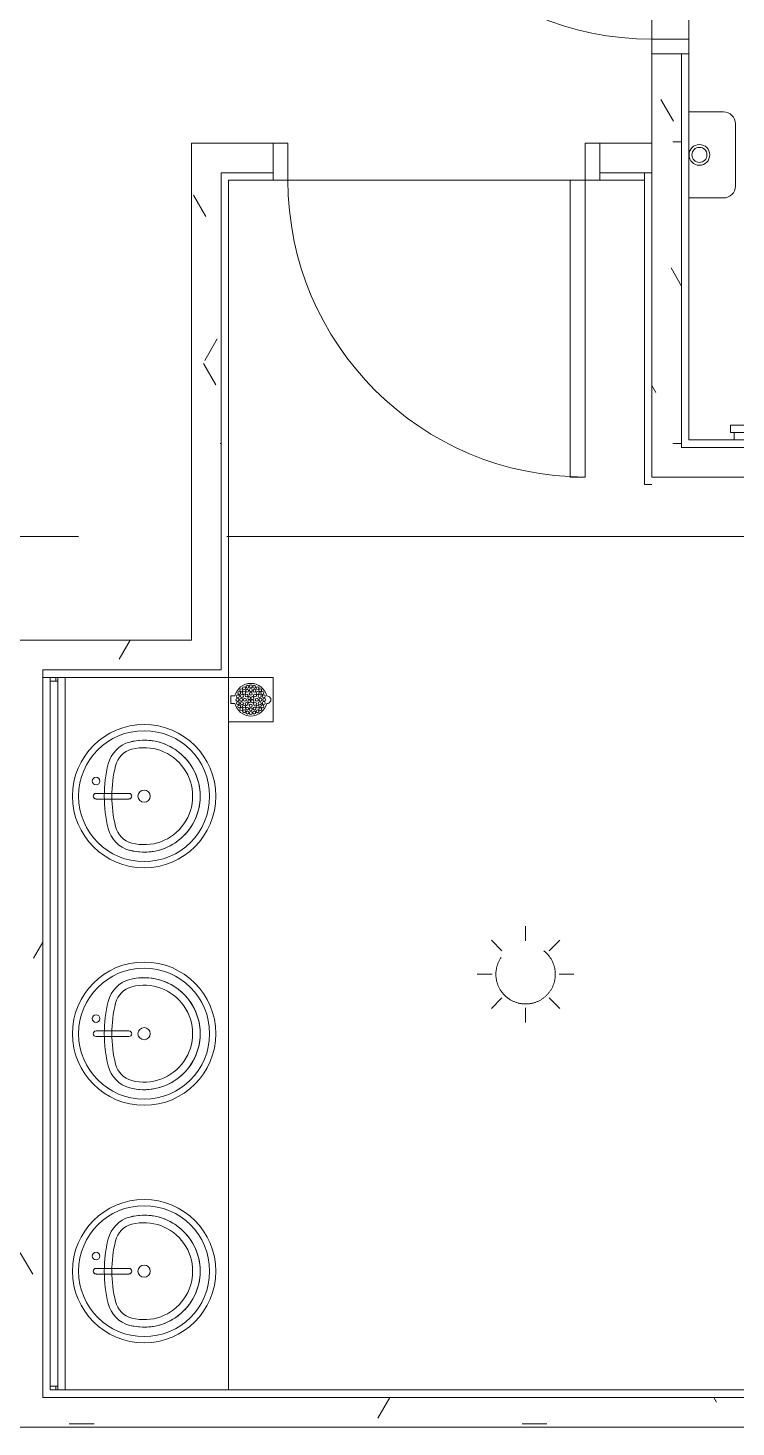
# Model space of a CAD drawing. Header units: millimetres. Extents: x 50620 to 404449, y -131543 to 97.
# Drawn here: x 322712 to 325095, y -116198 to -111486 of the extents above; entities that cross this region are included whole.
import ezdxf

# ---------------------------------------------------------------- set-up
doc = ezdxf.new("R2010")
doc.units = ezdxf.units.MM
doc.linetypes.add('IDA - Grid Line', pattern=[3500, 2000, -500, 500, -500])
doc.linetypes.add('IDA - Hidden 065', pattern=[537.5, 375, -162.5])
for name, color, linetype, lineweight in [('A-_DETA----_ED-2', 8, 'IDA - Hidden 065', 9), ('A-_DOOR----_E', 8, 'Continuous', 9), ('A-_FLOR----_E', 8, 'Continuous', 9), ('A-_FURT----_E', 8, 'Continuous', 9), ('A-_GENM----_M', 8, 'Continuous', 9), ('A-_WALL----_E', 8, 'Continuous', 9), ('A-_WALL----_H-2', 8, 'Continuous', 9), ('A-_WALLPRTN_E', 8, 'Continuous', 9), ('A-_WALLPRTN_E-1', 8, 'Continuous', 18), ('M-_ARCHI', 8, 'Continuous', 5), ('M-_SANIFIXR_E', 8, 'Continuous', 9)]:
    doc.layers.add(name, color=color, linetype=linetype, lineweight=lineweight)
doc.layers.add('E-_FIREALAM_E', color=6, linetype='Continuous', lineweight=5, true_color=0xff00ff)
doc.layers.add('S-_ANOTGRID_E-1', color=9, linetype='IDA - Grid Line', lineweight=5, true_color=0x808080)
pattern_1 = [(6e-11, (102886.37, 38752.37), (1016, 254), [83.82, -678.18, 83.82, -678.18, -4064]), (6e-11, (102886.37, 38752.37), (1016, 254), [-1524, 83.82, -1440.18, 83.82, -678.18, -1778]), (6e-11, (102886.37, 38752.37), (1016, 254), [-3810, 83.82, -424.18, 83.82, -1186.18]), (120, (103267.37, 38879.37), (-727.97045, 752.8818), [83.82, -678.18, 83.82, -678.18, -4064]), (120, (103267.37, 38879.37), (-727.97045, 752.8818), [-1524, 83.82, -1440.18, 83.82, -678.18, -1778]), (120, (103267.37, 38879.37), (-727.97045, 752.8818), [-3810, 83.82, -424.18, 83.82, -1186.18]), (240, (103394.37, 39387.37), (-288.02955, -1006.8818), [83.82, -678.18, 83.82, -678.18, -4064]), (240, (103394.37, 39387.37), (-288.02955, -1006.8818), [-1524, 83.82, -1440.18, 83.82, -678.18, -1778]), (240, (103394.37, 39387.37), (-288.02955, -1006.8818), [-3810, 83.82, -424.18, 83.82, -1186.18])]

# ---------------------------------------------------------------- blocks, each defined once
blk = doc.blocks.new('IDA - F - Single - Swing - 1100L X 2200H - B3-TD01-5070015-BLK 2 2ND STOREY PLAN')
at = {"layer": 'A-_DOOR----_E'}
for p, q in [((-550, 62.5), (-500, 62.5)), ((-550, -62.5), (-550, 62.5)), ((-500, 62.5), (-500, -62.5)), ((500, 62.5), (550, 62.5)), ((500, -62.5), (500, 62.5)), ((550, 62.5), (550, -62.5)), ((-500, -62.5), (-550, -62.5)), ((450, -62.5), (500, -62.5)), ((450, -1062.5), (450, -62.5)), ((500, -62.5), (500, -1062.5)), ((550, -62.5), (500, -62.5)), ((500, -1062.5), (450, -1062.5))]:
    blk.add_line(p, q, dxfattribs=at)
blk.add_arc((500, -62.5), 1000, 180, 270, dxfattribs=at)
blk = doc.blocks.new('IDA - F - Single - Swing - 1100L X 2200H - B3-TD01-5070013-BLK 2 2ND STOREY PLAN')
at = {"layer": 'A-_DOOR----_E'}
for p, q in [((500, 1062.5), (450, 1062.5)), ((450, 1062.5), (450, 62.5)), ((500, 62.5), (500, 1062.5)), ((-500, 62.5), (-550, 62.5)), ((-550, 62.5), (-550, -62.5)), ((-500, -62.5), (-500, 62.5)), ((450, 62.5), (500, 62.5)), ((550, 62.5), (500, 62.5)), ((500, 62.5), (500, -62.5)), ((550, -62.5), (550, 62.5)), ((-550, -62.5), (-500, -62.5)), ((500, -62.5), (550, -62.5))]:
    blk.add_line(p, q, dxfattribs=at)
blk.add_arc((500, 62.5), 1000, 90, 180, dxfattribs=at)
blk = doc.blocks.new('IDA - Mirror - MR - HT 1st Sty-4918527-BLK 2 2ND STOREY PLAN')
at = {"layer": 'A-_FURT----_E'}
for p, q in [((-307.6, -12.5), (-307.6, 0)), ((307.6, 0), (307.6, -12.5)), ((-320.1, -25), (320.1, -25)), ((-320.1, -50), (-320.1, -25)), ((307.6, 0), (-307.6, 0)), ((-307.6, -6.2), (-307.6, -12.5)), ((-307.6, -12.5), (-307.6, -6.2)), ((-307.6, -6.2), (-307.6, -12.5)), ((-307.6, -12.5), (-307.6, -18.7)), ((-307.6, -25), (-307.6, -12.5)), ((-307.6, -12.5), (-307.6, -18.7)), ((-307.6, -18.7), (-307.6, -12.5)), ((-307.6, -25), (307.6, -25)), ((307.6, -12.5), (307.6, -6.2)), ((307.6, -12.5), (307.6, -6.2)), ((307.6, -6.2), (307.6, -12.5)), ((307.6, -12.5), (307.6, -25)), ((307.6, -18.7), (307.6, -12.5)), ((307.6, -12.5), (307.6, -18.7)), ((307.6, -18.7), (307.6, -12.5)), ((320.1, -25), (320.1, -50)), ((320.1, -50), (-320.1, -50))]:
    blk.add_line(p, q, dxfattribs=at)
blk = doc.blocks.new('Dryer Case - Dryer Case-4704060-BLK 2 2ND STOREY PLAN')
at = {"layer": 'A-_GENM----_M'}
for p, q in [((-144.9, -28.6), (144.9, -28.6)), ((-144.9, -28.6), (-144.9, -145)), ((144.9, -28.6), (144.9, -145)), ((-104.9, -185), (104.9, -185))]:
    blk.add_line(p, q, dxfattribs=at)
for centre, radius, start, end in [((0, -63.7), 34.9, 90, 270), ((0, -63.7), 25.4, 90, 270), ((0, -63.7), 34.9, 270, 90), ((0, -63.7), 25.4, 270, 90), ((-104.9, -145), 40, 180, 270), ((104.9, -145), 40, 270, 360)]:
    blk.add_arc(centre, radius, start, end, dxfattribs=at)
blk = doc.blocks.new('IDA - Vanity - Array - 3 Sink_2400L-4428382-BLK 2 2ND STOREY PLAN')
at = {"layer": 'M-_SANIFIXR_E'}
for p, q in [((-1327.5, 0), (-1327.5, -600)), ((-1315, 0), (-1327.5, 0)), ((-1327.5, -19.1), (-1327.5, 0)), ((-1327.5, 0), (-1315, 0)), ((1072.5, 0), (1060, 0)), ((1060, 0), (1072.5, 0)), ((1072.5, -600), (1072.5, 0)), ((1072.5, 0), (1072.5, -19.1)), ((-1327.5, -19.1), (-1315, -19.1)), ((-1315, -19.1), (-1327.5, -19.1)), ((-1327.5, -19.1), (-1327.5, -600)), ((-1327.5, -19.1), (-1315, -19.1)), ((1060, -19.1), (1072.5, -19.1)), ((1072.5, -19.1), (1060, -19.1)), ((1060, -19.1), (1072.5, -19.1)), ((1072.5, -600), (1072.5, -19.1)), ((-1327.5, -600), (1072.5, -600)), ((-1327.5, -600), (1072.5, -600))]:
    blk.add_line(p, q, dxfattribs=at)
blk = doc.blocks.new('Sink_Vanity_Round - Basin-4414524-BLK 2 2ND STOREY PLAN')
at = {"layer": 'M-_SANIFIXR_E'}
for p, q in [((87.1, 247.1), (87.1, 136.3)), ((106.2, 247.1), (106.2, 136.3))]:
    blk.add_line(p, q, dxfattribs=at)
for centre, radius, start, end in [((96.7, 85.2), 241.3, 360, 180), ((96.7, 85.2), 241.3, 90, 270), ((96.7, 85.2), 220.6, 90, 270), ((96.7, 85.2), 241.3, 270, 90), ((96.7, 85.2), 220.6, 270, 90), ((96.7, 247.1), 9.52, 360, 180), ((147.5, 247.1), 12.7, 360, 180), ((147.5, 247.1), 12.7, 180, 0), ((12.4, 107.4), 101.6, 103.8965, 165.2115), ((12.4, 107.4), 101.6, 103.8965, 165.2115), ((96.7, -233), 452.3, 76.1035, 103.8965), ((96.7, -233), 452.3, 90, 103.8965), ((96.7, -233), 426.9, 76.1035, 103.8965), ((96.7, -233), 452.3, 76.1035, 90), ((180.9, 107.4), 101.6, 14.7885, 76.1035), ((180.9, 107.4), 101.6, 14.7885, 76.1035), ((12.4, 107.4), 76.2, 103.8965, 165.2115), ((180.9, 107.4), 76.2, 14.7885, 76.1035), ((96.7, 85.2), 188.7, 165.2115, 14.7885), ((96.7, 85.2), 188.7, 165.2115, 270), ((96.7, 85.2), 163.3, 165.2115, 14.7885), ((96.7, 85.2), 20.6, 360, 180), ((96.7, 136.3), 9.52, 180, 360), ((96.7, 85.2), 188.7, 270, 14.7885), ((96.7, 85.2), 241.3, 180, 360), ((96.7, 85.2), 20.6, 180, 360)]:
    blk.add_arc(centre, radius, start, end, dxfattribs=at)
blk = doc.blocks.new('IDA - Mirror - MR - 1575mm-4918523-BLK 2 2ND STOREY PLAN')
at = {"layer": 'A-_FURT----_E'}
for p, q in [((-1187.5, -12.5), (-1187.5, 0)), ((1187.5, 0), (1187.5, -12.5)), ((-1200, -25), (1200, -25)), ((-1200, -50), (-1200, -25)), ((1187.5, 0), (-1187.5, 0)), ((-1187.5, -6.25), (-1187.5, -12.5)), ((-1187.5, -12.5), (-1187.5, -6.25)), ((-1187.5, -6.25), (-1187.5, -12.5)), ((-1187.5, -12.5), (-1187.5, -18.75)), ((-1187.5, -25), (-1187.5, -12.5)), ((-1187.5, -12.5), (-1187.5, -18.75)), ((-1187.5, -18.75), (-1187.5, -12.5)), ((-1187.5, -25), (1187.5, -25)), ((1187.5, -12.5), (1187.5, -6.25)), ((1187.5, -12.5), (1187.5, -6.25)), ((1187.5, -6.25), (1187.5, -12.5)), ((1187.5, -12.5), (1187.5, -25)), ((1187.5, -18.75), (1187.5, -12.5)), ((1187.5, -12.5), (1187.5, -18.75)), ((1187.5, -18.75), (1187.5, -12.5)), ((1200, -25), (1200, -50)), ((1200, -50), (-1200, -50))]:
    blk.add_line(p, q, dxfattribs=at)
blk = doc.blocks.new('IDA - Floor Trap Cover - Floor Trap Cover-4918522-BLK 2 2ND STOREY PLAN')
at = {"layer": 'M-_SANIFIXR_E'}
for p, q in [((75, 75), (-75, 75)), ((-75, 75), (-75, -75)), ((75, -75), (75, 75)), ((-75, -75), (75, -75)), ((-12.5, -53.6), (-12.5, -67.5)), ((-12.5, -67.5), (12.5, -67.5)), ((12.5, -67.5), (12.5, -53.6))]:
    blk.add_line(p, q, dxfattribs=at)
for centre in [(-11.4, 43.5), (0, 45), (11.3, 43.5), (-45, 0), (-43.5, 11.3), (-38.8, 22.7), (-32.5, 0), (-31.8, 31.8), (-30, 12.4), (-23, 23), (-22.8, 38.8), (-20, 0), (-14.1, 14.1), (-12.4, 30), (-5.3, 5.3), (0, 32.5), (0, 20), (5.3, 5.3), (12.4, 30), (14.1, 14.1), (20, 0), (22.7, 38.8), (23, 23), (30, 12.4), (31.8, 31.8), (32.5, 0), (38.8, 22.8), (43.5, 11.4), (45, 0), (-43.5, -11.4), (-38.8, -22.8), (-31.8, -31.8), (-30, -12.4), (-23, -23), (-22.7, -38.8), (-14.1, -14.1), (-12.4, -30), (-11.3, -43.5), (-5.3, -5.3), (0, -20), (0, -32.5), (0, -45), (5.3, -5.3), (11.4, -43.5), (12.4, -30), (14.1, -14.1), (22.8, -38.8), (23, -23), (30, -12.4), (31.8, -31.8), (38.8, -22.7), (43.5, -11.3)]:
    blk.add_circle(centre, 5, dxfattribs=at)
for centre, radius, start, end in [((0, 0), 55, 103.05, 256.8634), ((0, 55), 12.5, 353.475, 186.525), ((0, 0), 55, 283.1366, 76.95)]:
    blk.add_arc(centre, radius, start, end, dxfattribs=at)
blk = doc.blocks.new('IDA - Strobe Light - IDA - Strobe Light-5604545-BLK 2 2ND STOREY PLAN')
at = {"layer": 'A-_DETA----_ED-2'}
for p, q in [((0, -87.5), (0, -37.5)), ((-79.5, -120.5), (-114.9, -85.1)), ((79.5, -120.5), (114.9, -85.1)), ((-112.5, -200), (-162.5, -200)), ((112.5, -200), (162.5, -200)), ((-79.5, -279.5), (-114.9, -314.9)), ((79.5, -279.5), (114.9, -314.9)), ((0, -312.5), (0, -362.5))]:
    blk.add_line(p, q, dxfattribs=at)
blk.add_circle((0, -200), 100, dxfattribs=at)
blk = doc.blocks.new('ARCHI 2ND_2024 09 11')
at = {"layer": 'A-_WALL----_H-2', "lineweight": 5}
h = blk.add_hatch(dxfattribs=at)
h.set_pattern_fill('FP_3', color=8, style=0, pattern_type=2)
h.set_pattern_definition(pattern_1)
h.paths.add_polyline_path([(-60112.5, -83875), (-60075, -83875), (-60075, -83575), (-60175, -83575), (-60175, -83875)])
h.paths.add_polyline_path([(-60075, -82475), (-60075, -82375), (-60175, -82375), (-60175, -82475), (-60112.5, -82475)])
h = blk.add_hatch(dxfattribs=at)
h.set_pattern_fill('FP_3', color=8, style=0, pattern_type=2)
h.set_pattern_definition(pattern_1)
h.paths.add_polyline_path([(-60175, -83975), (-60175, -83875), (-60350, -83875), (-60350, -83975), (-60177.9, -83975)])
h.paths.add_polyline_path([(-61450, -83975), (-61450, -83875), (-61725, -83875), (-61725, -83975), (-61625, -83975)])
h = blk.add_hatch(dxfattribs=at)
h.set_pattern_fill('FP_3', color=8, style=0, pattern_type=2)
h.set_pattern_definition(pattern_1)
h.paths.add_polyline_path([(-60144.8, -84900), (-60075, -84900), (-60075, -83875), (-60175, -83875), (-60175, -84900)])
h = blk.add_hatch(dxfattribs=at)
h.set_pattern_fill('FP_3', color=8, style=0, pattern_type=2)
h.set_pattern_definition(pattern_1)
h.paths.add_polyline_path([(-61625, -85550), (-61625, -83975), (-61725, -83975), (-61725, -85550)])
h = blk.add_hatch(dxfattribs=at)
h.set_pattern_fill('FP_3', color=8, style=0, pattern_type=2)
h.set_pattern_definition(pattern_1)
h.paths.add_polyline_path([(-58125, -85000), (-58125, -84900), (-60175, -84900), (-60175, -85000), (-58177.3, -85000)])
h = blk.add_hatch(dxfattribs=at)
h.set_pattern_fill('FP_3', color=8, style=0, pattern_type=2)
h.set_pattern_definition(pattern_1)
h.paths.add_polyline_path([(-62142.3, -85650), (-61625, -85650), (-61625, -85550), (-62325, -85550), (-62325, -85650), (-62150, -85650)])
h = blk.add_hatch(dxfattribs=at)
h.set_pattern_fill('FP_3', color=8, style=0, pattern_type=2)
h.set_pattern_definition(pattern_1)
h.paths.add_polyline_path([(-62225, -88100), (-62225, -85650), (-62325, -85650), (-62325, -88100), (-62227.1, -88100)])
h = blk.add_hatch(dxfattribs=at)
h.set_pattern_fill('FP_3', color=8, style=0, pattern_type=2)
h.set_pattern_definition(pattern_1)
h.paths.add_polyline_path([(-59397.3, -88200), (-57825, -88200), (-57825, -88100), (-62325, -88100), (-62325, -88200), (-60451.1, -88200)])
at = {"layer": 'A-_FLOR----_E', "color": 8, "lineweight": 5}
for p, q in [((-60175, -83875), (-60175, -82375)), ((-60175, -83975), (-60175, -83575)), ((-60175, -83975), (-60175, -83875)), ((-61625, -83975), (-61450, -83975)), ((-61625, -85650), (-61625, -83975)), ((-61625, -85650), (-61625, -83975)), ((-61625, -83975), (-61450, -83975)), ((-60350, -83975), (-60175, -83975)), ((-60350, -83975), (-60175, -83975)), ((-60175, -84875), (-60175, -83975)), ((-60175, -83975), (-60175, -84875)), ((-62225, -85675), (-61625, -85675)), ((-62225, -85675), (-62225, -88075)), ((-62225, -88075), (-62225, -85675)), ((-62225, -85675), (-61625, -85675)), ((-61600, -85825), (-61600, -85675)), ((-61600, -85675), (-61450, -85675)), ((-61450, -85675), (-61450, -85825)), ((-61450, -85825), (-61600, -85825))]:
    blk.add_line(p, q, dxfattribs=at)
at = {"layer": 'A-_WALL----_E', "color": 8, "lineweight": 5}
for p, q in [((-60075, -83575), (-60075, -83875)), ((-60075, -83875), (-60075, -84875)), ((-61450, -83975), (-61625, -83975)), ((-61625, -84000), (-61625, -83975)), ((-60200, -83975), (-60350, -83975)), ((-60175, -83975), (-60200, -83975)), ((-60200, -83975), (-60175, -83975)), ((-60200, -83975), (-60200, -84000)), ((-61625, -84000), (-61625, -85550)), ((-60075, -84900), (-60075, -84875)), ((-60075, -84900), (-58125, -84900)), ((-61625, -85550), (-61625, -85650)), ((-61625, -85650), (-62225, -85650)), ((-62225, -85675), (-62225, -85650)), ((-62225, -85675), (-62225, -87966.8)), ((-62225, -87966.8), (-62225, -88075)), ((-62225, -88100), (-62225, -88075)), ((-62225, -88100), (-57850, -88100))]:
    blk.add_line(p, q, dxfattribs=at)
at = {"layer": 'A-_WALLPRTN_E', "color": 8, "lineweight": 5}
for p, q in [((-60050, -82475), (-60050, -83575)), ((-60050, -83575), (-60175, -83575)), ((-61450, -84000), (-61450, -83875)), ((-60350, -83875), (-60350, -84000)), ((-60350, -84000), (-61450, -84000))]:
    blk.add_line(p, q, dxfattribs=at)
at = {"layer": 'A-_WALLPRTN_E-1', "color": 8, "lineweight": 5}
for p, q in [((-60050, -83575), (-60175, -83575)), ((-60175, -83575), (-60175, -83875)), ((-60050, -83875), (-60050, -83575)), ((-61450, -83875), (-61725, -83875)), ((-61725, -83875), (-61725, -83975)), ((-61450, -84000), (-61450, -83875)), ((-60175, -83875), (-60350, -83875)), ((-60350, -83875), (-60350, -84000)), ((-60050, -84875), (-60050, -83875)), ((-61725, -83975), (-61725, -84000)), ((-61725, -84000), (-61725, -85550)), ((-61600, -84000), (-61450, -84000)), ((-61600, -85550), (-61600, -84000)), ((-60350, -84000), (-60200, -84000)), ((-60200, -84000), (-60200, -85025)), ((-60175, -84000), (-60175, -84875)), ((-60175, -85000), (-60175, -84000)), ((-60175, -84875), (-60175, -84900)), ((-60175, -84900), (-60175, -85000)), ((-59897.6, -84875), (-60050, -84875)), ((-60175, -85000), (-58125, -85000)), ((-60200, -85025), (-60175, -85025)), ((-61725, -85550), (-62325, -85550)), ((-61600, -85650), (-61600, -85550)), ((-61600, -85675), (-61600, -85650)), ((-62200, -85675), (-61600, -85675)), ((-62200, -85687.5), (-62200, -85675)), ((-62200, -88075), (-62200, -88062.5)), ((-57850, -88075), (-62200, -88075)), ((-57850, -88200), (-62325, -88200)), ((-62325, -88200), (-57850, -88200))]:
    blk.add_line(p, q, dxfattribs=at)
at = {"layer": 'S-_ANOTGRID_E-1', "color": 8, "lineweight": 5}
blk.add_line((-72105.2, -85200), (-40813.8, -85200), dxfattribs=at)
at = {"layer": 'A-_DOOR----_E', "color": 8, "lineweight": 5, "rotation": 90.0000000000586}
blk.add_blockref('IDA - F - Single - Swing - 1100L X 2200H - B3-TD01-5070013-BLK 2 2ND STOREY PLAN', (-60112.5, -83025), dxfattribs=at)
at = {"layer": 'A-_DOOR----_E', "color": 8, "lineweight": 5}
blk.add_blockref('IDA - F - Single - Swing - 1100L X 2200H - B3-TD01-5070015-BLK 2 2ND STOREY PLAN', (-60900, -83937.5), dxfattribs=at)
at = {"layer": 'A-_FURT----_E', "color": 8, "lineweight": 5}
for name, p, rotation in [('IDA - Mirror - MR - HT 1st Sty-4918527-BLK 2 2ND STOREY PLAN', (-59590, -84875), 180.0000000000585), ('IDA - Mirror - MR - 1575mm-4918523-BLK 2 2ND STOREY PLAN', (-62200, -86875), 90.0000000000586)]:
    blk.add_blockref(name, p, dxfattribs=dict(at, rotation=rotation))
at = {"layer": 'A-_GENM----_M', "color": 8, "lineweight": 5, "rotation": 90.0000000000586}
blk.add_blockref('Dryer Case - Dryer Case-4704060-BLK 2 2ND STOREY PLAN', (-60078.6, -83915), dxfattribs=at)
at = {"layer": 'E-_FIREALAM_E', "color": 8, "lineweight": 5}
blk.add_blockref('IDA - Strobe Light - IDA - Strobe Light-5604545-BLK 2 2ND STOREY PLAN', (-60600, -86475), dxfattribs=at)
at = {"layer": 'M-_SANIFIXR_E', "color": 8, "lineweight": 5}
for name, p, rotation in [('IDA - Vanity - Array - 3 Sink_2400L-4428382-BLK 2 2ND STOREY PLAN', (-62200, -86747.5), 90.0000000000586), ('IDA - Floor Trap Cover - Floor Trap Cover-4918522-BLK 2 2ND STOREY PLAN', (-61525, -85750), 270.0000000000586), ('Sink_Vanity_Round - Basin-4414524-BLK 2 2ND STOREY PLAN', (-61798.9, -86171.7), 90.0000000000586), ('Sink_Vanity_Round - Basin-4414524-BLK 2 2ND STOREY PLAN', (-61798.9, -86971.7), 90.0000000000586), ('Sink_Vanity_Round - Basin-4414524-BLK 2 2ND STOREY PLAN', (-61798.9, -87771.7), 90.0000000000586)]:
    blk.add_blockref(name, p, dxfattribs=dict(at, rotation=rotation))

msp = doc.modelspace()

# ---------------------------------------------------------------- block references
at = {"layer": 'M-_ARCHI', "lineweight": 5, "extrusion": (0.000419962, 1.0854e-05, 1), "rotation": 359.9999887056363}
msp.add_blockref('ARCHI 2ND_2024 09 11', (384987.1, -27998.1, 422.1), dxfattribs=at)

doc.saveas('drawing.dxf')
